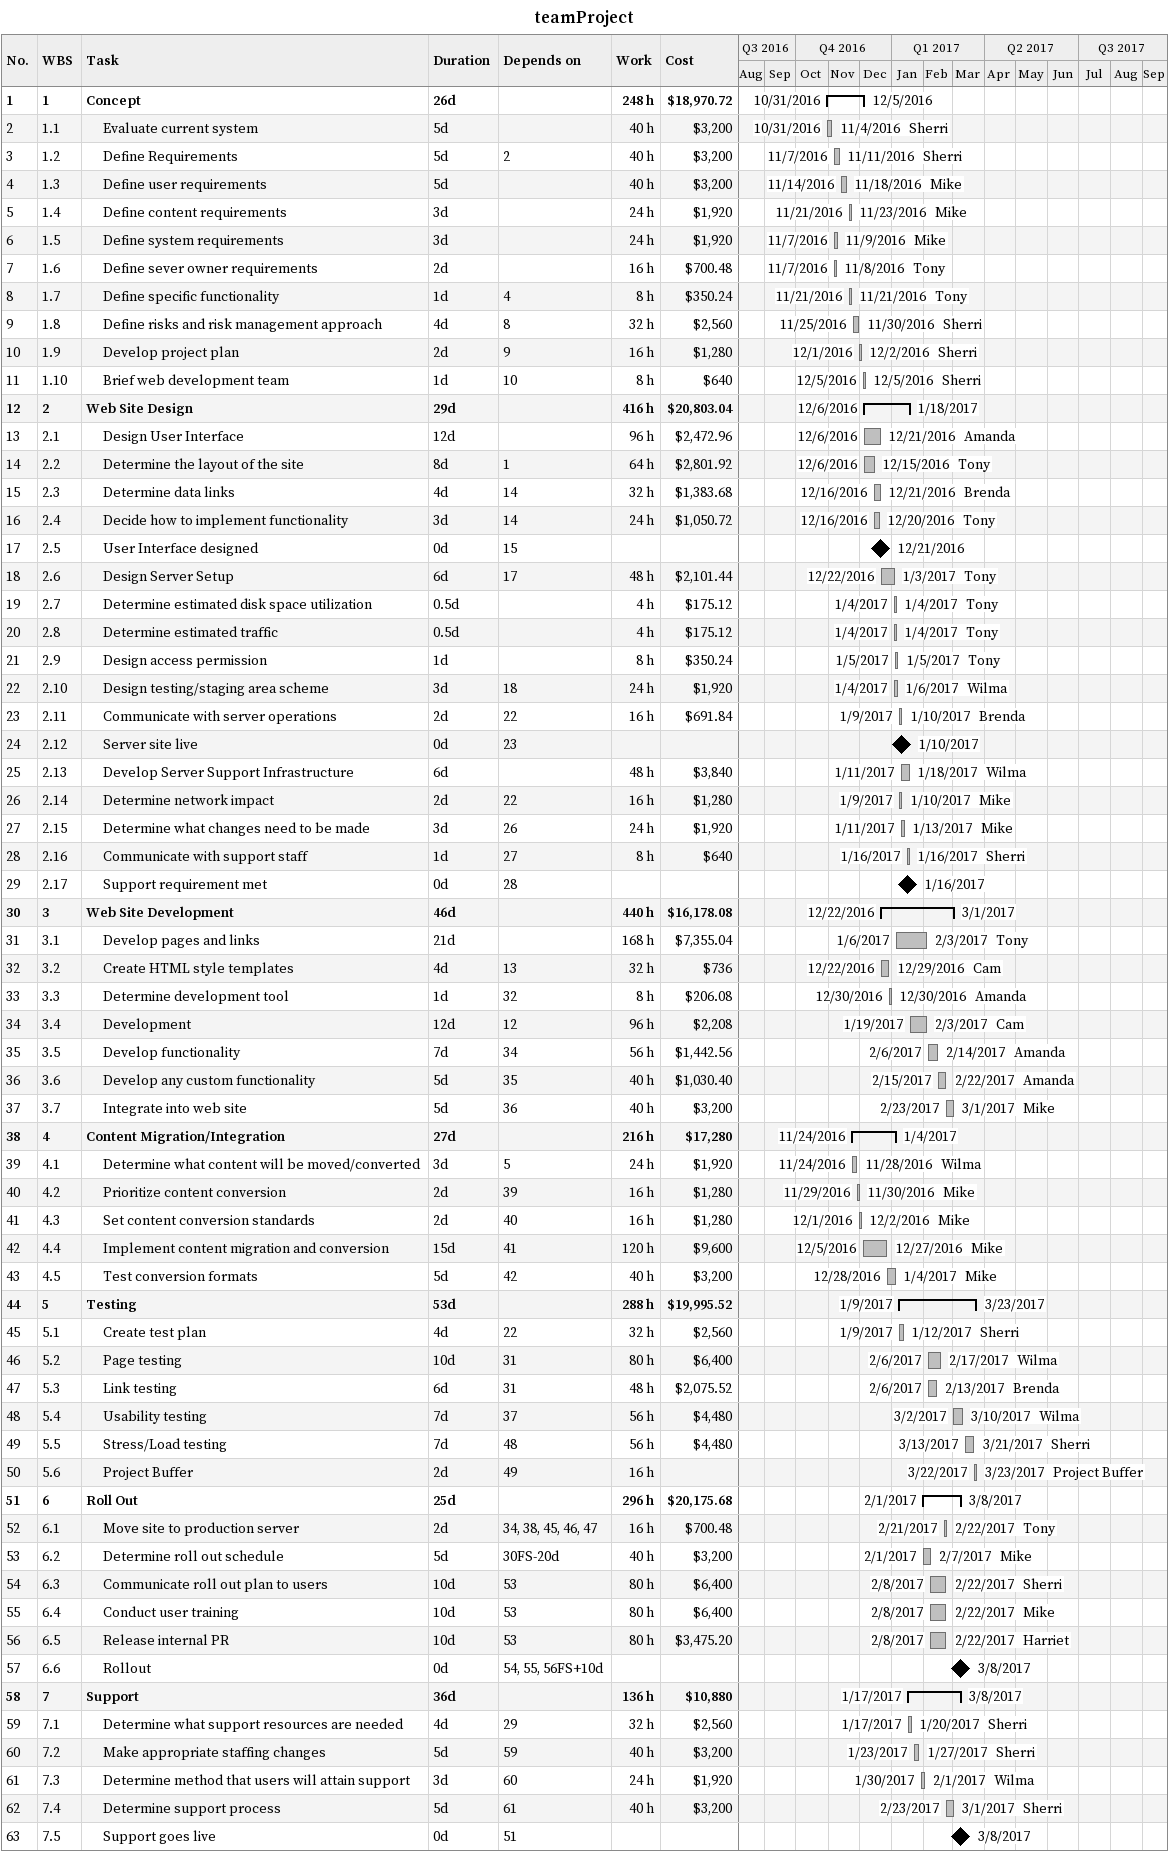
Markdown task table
teamProject

| ID | WBS | Task | Duration | Start | Finish | Predecessors | Resources | Work (h) | Cost ($) |
|---|---|---|---|---|---|---|---|---|---|
| 1 | 1 | **Concept** | 26d | 2016-10-31 | 2016-12-05 |  |  | 248 | 18970.72 |
| 2 | 1.1 | Evaluate current system | 5d | 2016-10-31 | 2016-11-04 |  | Sherri | 40 | 3200 |
| 3 | 1.2 | Define Requirements | 5d | 2016-11-07 | 2016-11-11 | 2 | Sherri | 40 | 3200 |
| 4 | 1.3 | Define user requirements | 5d | 2016-11-14 | 2016-11-18 |  | Mike | 40 | 3200 |
| 5 | 1.4 | Define content requirements | 3d | 2016-11-21 | 2016-11-23 |  | Mike | 24 | 1920 |
| 6 | 1.5 | Define system requirements | 3d | 2016-11-07 | 2016-11-09 |  | Mike | 24 | 1920 |
| 7 | 1.6 | Define sever owner requirements | 2d | 2016-11-07 | 2016-11-08 |  | Tony | 16 | 700.48 |
| 8 | 1.7 | Define specific functionality | 1d | 2016-11-21 | 2016-11-21 | 4 | Tony | 8 | 350.24 |
| 9 | 1.8 | Define risks and risk management approach | 4d | 2016-11-25 | 2016-11-30 | 8 | Sherri | 32 | 2560 |
| 10 | 1.9 | Develop project plan | 2d | 2016-12-01 | 2016-12-02 | 9 | Sherri | 16 | 1280 |
| 11 | 1.10 | Brief web development team | 1d | 2016-12-05 | 2016-12-05 | 10 | Sherri | 8 | 640 |
| 12 | 2 | **Web Site Design** | 29d | 2016-12-06 | 2017-01-18 |  |  | 416 | 20803.04 |
| 13 | 2.1 | Design User Interface | 12d | 2016-12-06 | 2016-12-21 |  | Amanda | 96 | 2472.96 |
| 14 | 2.2 | Determine the layout of the site | 8d | 2016-12-06 | 2016-12-15 | 1 | Tony | 64 | 2801.92 |
| 15 | 2.3 | Determine data links | 4d | 2016-12-16 | 2016-12-21 | 14 | Brenda | 32 | 1383.68 |
| 16 | 2.4 | Decide how to implement functionality | 3d | 2016-12-16 | 2016-12-20 | 14 | Tony | 24 | 1050.72 |
| 17 | 2.5 | User Interface designed | 0d | 2016-12-21 | 2016-12-21 | 15 |  |  |  |
| 18 | 2.6 | Design Server Setup | 6d | 2016-12-22 | 2017-01-03 | 17 | Tony | 48 | 2101.44 |
| 19 | 2.7 | Determine estimated disk space utilization | 0.5d | 2017-01-04 | 2017-01-04 |  | Tony | 4 | 175.12 |
| 20 | 2.8 | Determine estimated traffic | 0.5d | 2017-01-04 | 2017-01-04 |  | Tony | 4 | 175.12 |
| 21 | 2.9 | Design access permission | 1d | 2017-01-05 | 2017-01-05 |  | Tony | 8 | 350.24 |
| 22 | 2.10 | Design testing/staging area scheme | 3d | 2017-01-04 | 2017-01-06 | 18 | Wilma | 24 | 1920 |
| 23 | 2.11 | Communicate with server operations | 2d | 2017-01-09 | 2017-01-10 | 22 | Brenda | 16 | 691.84 |
| 24 | 2.12 | Server site live | 0d | 2017-01-10 | 2017-01-10 | 23 |  |  |  |
| 25 | 2.13 | Develop Server Support Infrastructure | 6d | 2017-01-11 | 2017-01-18 |  | Wilma | 48 | 3840 |
| 26 | 2.14 | Determine network impact | 2d | 2017-01-09 | 2017-01-10 | 22 | Mike | 16 | 1280 |
| 27 | 2.15 | Determine what changes need to be made | 3d | 2017-01-11 | 2017-01-13 | 26 | Mike | 24 | 1920 |
| 28 | 2.16 | Communicate with support staff | 1d | 2017-01-16 | 2017-01-16 | 27 | Sherri | 8 | 640 |
| 29 | 2.17 | Support requirement met | 0d | 2017-01-16 | 2017-01-16 | 28 |  |  |  |
| 30 | 3 | **Web Site Development** | 46d | 2016-12-22 | 2017-03-01 |  |  | 440 | 16178.08 |
| 31 | 3.1 | Develop pages and links | 21d | 2017-01-06 | 2017-02-03 |  | Tony | 168 | 7355.04 |
| 32 | 3.2 | Create HTML style templates | 4d | 2016-12-22 | 2016-12-29 | 13 | Cam | 32 | 736 |
| 33 | 3.3 | Determine development tool | 1d | 2016-12-30 | 2016-12-30 | 32 | Amanda | 8 | 206.08 |
| 34 | 3.4 | Development | 12d | 2017-01-19 | 2017-02-03 | 12 | Cam | 96 | 2208 |
| 35 | 3.5 | Develop functionality | 7d | 2017-02-06 | 2017-02-14 | 34 | Amanda | 56 | 1442.56 |
| 36 | 3.6 | Develop any custom functionality | 5d | 2017-02-15 | 2017-02-22 | 35 | Amanda | 40 | 1030.40 |
| 37 | 3.7 | Integrate into web site | 5d | 2017-02-23 | 2017-03-01 | 36 | Mike | 40 | 3200 |
| 38 | 4 | **Content Migration/Integration** | 27d | 2016-11-24 | 2017-01-04 |  |  | 216 | 17280 |
| 39 | 4.1 | Determine what content will be moved/converted | 3d | 2016-11-24 | 2016-11-28 | 5 | Wilma | 24 | 1920 |
| 40 | 4.2 | Prioritize content conversion | 2d | 2016-11-29 | 2016-11-30 | 39 | Mike | 16 | 1280 |
| 41 | 4.3 | Set content conversion standards | 2d | 2016-12-01 | 2016-12-02 | 40 | Mike | 16 | 1280 |
| 42 | 4.4 | Implement content migration and conversion | 15d | 2016-12-05 | 2016-12-27 | 41 | Mike | 120 | 9600 |
| 43 | 4.5 | Test conversion formats | 5d | 2016-12-28 | 2017-01-04 | 42 | Mike | 40 | 3200 |
| 44 | 5 | **Testing** | 53d | 2017-01-09 | 2017-03-23 |  |  | 288 | 19995.52 |
| 45 | 5.1 | Create test plan | 4d | 2017-01-09 | 2017-01-12 | 22 | Sherri | 32 | 2560 |
| 46 | 5.2 | Page testing | 10d | 2017-02-06 | 2017-02-17 | 31 | Wilma | 80 | 6400 |
| 47 | 5.3 | Link testing | 6d | 2017-02-06 | 2017-02-13 | 31 | Brenda | 48 | 2075.52 |
| 48 | 5.4 | Usability testing | 7d | 2017-03-02 | 2017-03-10 | 37 | Wilma | 56 | 4480 |
| 49 | 5.5 | Stress/Load testing | 7d | 2017-03-13 | 2017-03-21 | 48 | Sherri | 56 | 4480 |
| 50 | 5.6 | Project Buffer | 2d | 2017-03-22 | 2017-03-23 | 49 | Project Buffer | 16 |  |
| 51 | 6 | **Roll Out** | 25d | 2017-02-01 | 2017-03-08 |  |  | 296 | 20175.68 |
| 52 | 6.1 | Move site to production server | 2d | 2017-02-21 | 2017-02-22 | 34, 38, 45, 46, 47 | Tony | 16 | 700.48 |
| 53 | 6.2 | Determine roll out schedule | 5d | 2017-02-01 | 2017-02-07 | 30FS-20d | Mike | 40 | 3200 |
| 54 | 6.3 | Communicate roll out plan to users | 10d | 2017-02-08 | 2017-02-22 | 53 | Sherri | 80 | 6400 |
| 55 | 6.4 | Conduct user training | 10d | 2017-02-08 | 2017-02-22 | 53 | Mike | 80 | 6400 |
| 56 | 6.5 | Release internal PR | 10d | 2017-02-08 | 2017-02-22 | 53 | Harriet | 80 | 3475.20 |
| 57 | 6.6 | Rollout | 0d | 2017-03-08 | 2017-03-08 | 54, 55, 56FS+10d |  |  |  |
| 58 | 7 | **Support** | 36d | 2017-01-17 | 2017-03-08 |  |  | 136 | 10880 |
| 59 | 7.1 | Determine what support resources are needed | 4d | 2017-01-17 | 2017-01-20 | 29 | Sherri | 32 | 2560 |
| 60 | 7.2 | Make appropriate staffing changes | 5d | 2017-01-23 | 2017-01-27 | 59 | Sherri | 40 | 3200 |
| 61 | 7.3 | Determine method that users will attain support | 3d | 2017-01-30 | 2017-02-01 | 60 | Wilma | 24 | 1920 |
| 62 | 7.4 | Determine support process | 5d | 2017-02-23 | 2017-03-01 | 61 | Sherri | 40 | 3200 |
| 63 | 7.5 | Support goes live | 0d | 2017-03-08 | 2017-03-08 | 51 |  |  |  |
